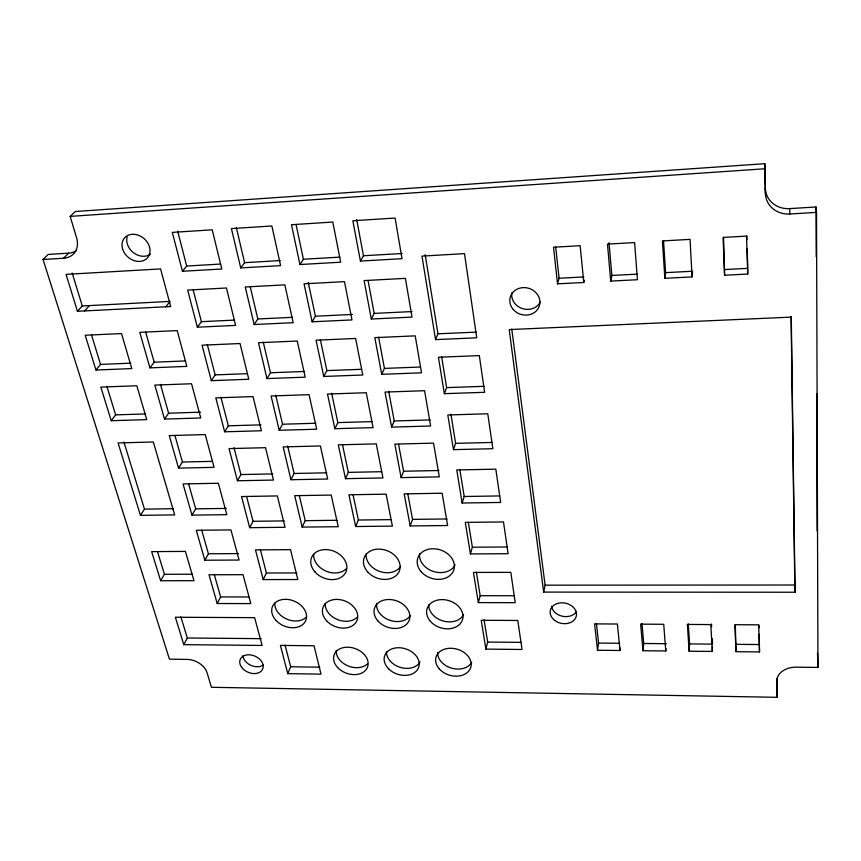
<?xml version="1.0" encoding="UTF-8"?>
<svg xmlns="http://www.w3.org/2000/svg" width="861" height="861" viewBox="0 0 861 861"><rect width="100%" height="100%" fill="white"/><g stroke="black" fill="none" stroke-linecap="round" stroke-linejoin="round"><path stroke-width="1.29" d="M747.714 274.046L746.53 236.097L723.068 237.442L724.596 275.229L747.714 274.046L747.778 269.482M759.187 634.266L759.52 651.938L736.004 651.691L735.337 625.129M712.273 651.454L710.831 624.569L687.379 624.429L689.123 651.207L712.273 651.454L712.477 646.568M724.596 275.229L723.563 237.345M689.123 651.207L689.586 643.91L688.294 623.891M665.757 650.97L663.723 624.29L640.638 624.15L642.963 650.733L665.757 650.97L665.973 648.548M692.072 276.908L690.048 239.358L662.421 240.951L664.853 278.307L692.072 276.908L692.599 271.237M642.963 650.733L643.727 643.49L642.005 623.622M620.006 650.496L617.402 624.021L594.617 623.881L597.502 650.259L620.006 650.496L620.307 648.096M664.853 278.307L665.596 272.657L663.53 240.811M597.502 650.259L598.556 643.081L596.425 623.353M610.707 281.095L607.479 244.115L634.6 242.554L637.431 279.728L610.707 281.095L611.859 275.466L609.018 242.641M543.678 592.099L509.206 329.58L791.281 317.128L795.058 592.239L543.678 592.099L545.121 585.168L511.778 329.117M583.78 282.483L580.163 245.697L553.526 247.236L557.519 283.839L583.78 282.483L584.318 280.245M485.895 649.108L481.213 620.275L517.805 620.469L522.024 649.485L485.895 649.108L487.66 642.069L484.076 619.855M478.329 602.592L473.432 572.436L510.81 572.339L515.222 602.678L478.329 602.592L480.18 595.694L476.391 572.188M557.519 283.839L559.08 278.243L555.7 247.042M470.418 553.935L465.284 522.39L503.491 521.949L508.108 553.709L470.418 553.935L472.366 547.219L468.352 522.336M462.131 503.018L456.76 469.955L495.818 469.159L500.661 502.447L462.131 503.018L464.187 496.496L459.935 470.149M453.456 449.646L447.817 414.97L487.767 413.775L492.847 448.71L453.456 449.646L455.609 443.35L450.906 414.141M410.191 525.931L404.164 493.859L442.113 493.235L447.623 525.522L410.191 525.931L412.559 519.377L407.791 493.827M444.351 393.66L438.421 357.25L479.319 355.615L484.646 392.304L444.351 393.66L446.622 387.611L441.618 356.562M401.118 477.607L394.822 444.104L433.546 443.124L439.314 476.865L401.118 477.607L403.594 471.247L398.568 444.298M435.558 339.6L421.976 256.094L464.499 253.64L476.736 337.824L435.558 339.6L437.948 333.81L425.194 254.705M355.679 526.523L348.92 494.774L386.137 494.16L392.401 526.125L355.679 526.523L358.38 520.033L353.042 494.72M391.626 427.11L385.039 392.078L424.591 390.722L430.618 426.012L391.626 427.11L394.22 420.964L388.688 391.26M287.757 673.646L280.395 645.416L314.05 645.761L320.992 674.141L287.757 673.646L290.663 666.78L285.034 645.04M345.498 478.673L338.298 444.846L376.279 443.889L382.962 477.952L345.498 478.673L348.328 472.377L342.592 445.159M381.703 374.309L374.815 337.63L415.217 335.865L421.524 372.813L381.703 374.309L384.436 368.4L378.603 337.125M302.179 527.104L294.72 495.656L331.227 495.064L338.212 526.717L302.179 527.104L305.214 520.668L299.391 495.871M263.218 579.582L255.469 549.899L290.512 549.652L297.831 579.518L263.218 579.582L266.404 573.006L260.42 549.867M334.864 428.703L327.492 394.047L366.248 392.724L373.093 427.637L334.864 428.703L337.846 422.611L331.646 393.219M290.943 479.728L283.161 446.902L320.4 445.976L327.686 479.017L290.943 479.728L294.128 473.475L287.671 446.02M371.317 319.022L364.095 280.589L405.391 278.372L412.01 317.106L371.317 319.022L374.18 313.393L368.045 280.438M217.198 603.518L208.997 574.771L243.028 574.685L250.831 603.604L217.198 603.518L220.62 596.931L214.271 574.502M249.668 527.675L241.543 496.539L277.36 495.947L285.045 527.287L249.668 527.675L253.026 521.292L246.676 496.732M183.791 644.652L175.375 617.251L254.619 617.66L262.11 645.449L183.791 644.652L187.321 638.001L180.896 616.885M323.758 376.461L316.041 340.203L355.615 338.47L362.782 375.009L323.758 376.461L326.879 370.607L320.357 339.675M279.222 430.274L271.097 395.974L309.077 394.682L316.697 429.219L279.222 430.274L282.548 424.225L275.714 395.145M204.843 560.22L196.286 530.29L230.952 529.924L239.078 560.048L204.843 560.22L208.405 553.784L201.722 530.172M237.432 480.761L229.037 448.603L265.543 447.688L273.475 480.061L237.432 480.761L240.94 474.562L233.977 447.655M360.425 261.077L352.849 220.76L395.081 218.037L402.022 258.687L360.425 261.077L363.45 255.749L356.702 219.544M312.134 321.799L304.051 283.818L344.475 281.644L351.988 319.926L312.134 321.799L315.406 316.213L308.26 282.333M160.641 580.734L151.654 551.632L185.406 551.406L193.983 580.691L160.641 580.734L164.429 574.287L157.477 551.589M191.96 515.126L183.059 483.925L218.371 483.258L226.841 514.674L191.96 515.126L195.684 508.851L188.645 483.99M266.975 378.582L258.472 342.721L297.239 341.031L305.214 377.161L266.975 378.582L270.462 372.77L263.272 342.183M224.656 431.802L215.799 397.868L253.037 396.598L261.41 430.769L224.656 431.802L228.326 425.808L220.933 397.222M178.539 468.126L169.251 435.58L205.241 434.579L214.077 467.351L178.539 468.126L182.435 462.034L175.031 435.849M140.451 515.341L118.086 442.931L153.312 441.994L174.686 514.889L140.451 515.341L144.476 509.12L123.952 442.059M299.951 264.531L291.481 224.71L332.798 222.052L340.665 262.207L299.951 264.531L303.395 259.247L296.119 224.753M254.156 324.532L245.256 286.982L284.851 284.851L293.192 322.692L254.156 324.532L257.816 318.979L250.25 286.778M211.311 380.67L202.055 345.196L240.047 343.528L248.797 379.26L211.311 380.67L215.153 374.89L207.329 344.637M164.537 419.081L154.84 385.093L191.529 383.748L200.764 417.972L164.537 419.081L168.616 413.194L160.458 384.372M197.352 327.202L187.676 290.082L226.454 287.994L235.613 325.404L197.352 327.202L201.388 321.68L193.155 289.845M240.736 267.922L231.415 228.585L271.861 225.98L280.611 265.64L240.736 267.922L244.589 262.67L236.312 227.444M149.922 367.862L186.848 366.388L177.194 330.602L139.773 332.346L149.922 367.862L154.184 362.212L185.632 360.92M111.23 420.717L146.747 419.63L136.824 385.76L100.845 387.095L111.23 420.717L115.622 414.873L145.703 413.926M165.764 306.796L170.047 301.404L82.279 305.956L77.436 311.295L66.039 274.379L160.555 268.912L170.704 306.538L77.436 311.295M182.446 271.269L221.804 269.009L212.204 229.822L172.297 232.384L182.446 271.269L186.686 266.038L220.567 264.058M95.937 370.026L131.787 368.594L121.509 333.562L85.207 335.252L95.937 370.026L100.543 364.407L130.883 363.17M84.647 310.929L89.447 305.59M776.762 679.254L777.139 697.313L211.451 687.293L207.124 672.882A17.242 12.119 24.7 0 0 187.041 659.397L169.445 659.171L43.05 259.495L63.574 258.246L68.622 253.166A21.611 16.962 42.5 0 0 76.285 250.702M43.05 259.495L48.227 254.436L68.622 253.166M63.574 258.246A21.773 17.037 42.3 0 0 76.607 237.884L70.161 216.391L75.262 211.526L764.783 163.687L765.418 193.434A24.495 22.149 -17.4 0 0 789.914 213.991L816.519 212.376L816.034 206.984L789.655 208.61A24.302 21.999 -17.9 0 1 765.354 188.204M70.161 216.391L764.848 168.767L764.783 163.687M244.589 262.67L280.223 260.592M303.395 259.247L339.923 257.116M363.45 255.749L402.087 253.511M559.08 278.243L583.833 276.941M611.859 275.466L637.054 274.153M665.596 272.657L691.308 271.301M724.865 269.547L747.8 268.341L747.187 248.829M201.388 321.68L234.149 320.109M257.816 318.979L292.589 317.311M315.406 316.213L352.353 314.437M374.18 313.393L411.988 311.574M437.948 333.81L476.198 332.131M215.153 374.89L247.085 373.674M270.462 372.77L304.525 371.468M326.879 370.607L361.631 369.283M384.436 368.4L420.028 367.044M446.622 387.611L483.979 386.32M168.616 413.194L200.613 412.182M228.326 425.808L260.937 424.85M282.548 424.225L315.804 423.257M337.846 422.611L371.887 421.621M394.22 420.964L430.285 419.92M455.609 443.35L492.126 442.436M182.435 462.034L212.527 461.345M240.94 474.562L272.786 473.905M294.128 473.475L326.728 472.807M348.328 472.377L381.563 471.699M403.594 471.247L438.916 470.526M464.187 496.496L499.81 495.925M144.476 509.12L173.276 508.711M195.684 508.851L226.357 508.41M253.026 521.292L284.281 520.916M305.214 520.668L337.049 520.281M358.38 520.033L390.969 519.635M412.559 519.377L447.096 518.968M472.366 547.219L507.14 546.972M208.405 553.784L238.519 553.591M266.404 573.006L296.841 572.931M164.429 574.287L192.272 574.212M545.121 585.168L794.8 585.017L795.058 592.239M480.18 595.694L514.221 595.737M220.62 596.931L248.7 596.974M187.321 638.001L261.174 638.658M487.66 642.069L520.905 642.371M598.556 643.081L619.597 643.275M643.727 643.49L666.382 643.694M689.586 643.91L712.585 644.125M736.144 644.34L759.51 644.545M816.519 212.376L817.95 667.436L796.134 667.157A19.642 14.519 2.9 0 0 776.773 681.503L777.139 697.313M290.663 666.78L319.743 667.189M91.514 334.929L100.543 364.407M72.206 273.034L82.279 305.956M106.893 386.352L115.622 414.873M145.606 331.905L154.184 362.212M177.678 231.232L186.686 266.038M817.95 667.436L817.519 653.208M711.509 624.031L711.649 626.7M712.295 638.765L712.51 642.78M789.655 208.61L789.914 213.991M736.004 651.691L734.853 624.709L758.67 624.849L759.52 651.938M746.788 235.817L746.907 239.724M758.907 625.269L758.982 627.841M764.848 168.767L765.418 193.434M776.73 678.995L776.773 681.503M791.087 316.525L794.8 585.017M816.034 206.984L816.206 256.718M816.658 393.811L817.111 530.903M150.492 254.081A15.078 12.205 41 0 1 133.767 252.919A15.078 12.205 41 0 1 127.127 236.84M540.277 302.06A15.078 13.572 16.7 0 1 522.401 308.593A15.078 13.572 16.7 0 1 511.854 292.858M576.526 611.493A13.227 10.278 11.7 0 1 562.47 616.261A13.227 10.278 11.7 0 1 551.567 606.219M263.283 665.133A12.162 8.761 23.2 0 1 250.745 665.273A12.162 8.761 23.2 0 1 242.92 655.759M400.699 566.312A18.662 14.551 20.4 0 1 379.475 571.37A18.662 14.551 20.4 0 1 366.14 553.924M306.538 616.96A17.941 13.389 23 0 1 286.702 619.081A17.941 13.389 23 0 1 274.788 603.206M367.507 663.885A17.672 13.055 20 0 1 347.65 665.757A17.672 13.055 20 0 1 336.264 650.378M471.71 662.389A18.006 13.507 16.2 0 1 451.67 668.179A18.006 13.507 16.2 0 1 437.646 652.66M420.071 661.948A17.833 13.281 18.2 0 1 400.365 667.393A17.833 13.281 18.2 0 1 386.492 651.852M346.434 568.604A18.511 14.271 22.5 0 1 325.77 571.026A18.511 14.271 22.5 0 1 313.727 554.333M357.186 617.219A18.081 13.647 21.2 0 1 336.931 619.35A18.081 13.647 21.2 0 1 325.221 603.335M410.342 615.561A18.232 13.905 19.2 0 1 389.549 620.211A18.232 13.905 19.2 0 1 376.569 603.475M463.584 614.754A18.415 14.153 17 0 1 443.135 620.985A18.415 14.153 17 0 1 428.746 604.842M455.092 564.988A18.834 14.831 18 0 1 433.449 571.467A18.834 14.831 18 0 1 419.555 553.601M122.51 248.625A15.186 12.258 40.8 0 0 145.983 259.226A15.186 12.258 40.8 0 0 139.579 235.72A15.186 12.258 40.8 0 0 122.51 248.625M554.882 620.544A13.313 10.31 11.8 0 0 576.332 616.045A13.313 10.31 11.8 0 0 558.735 603.12A13.313 10.31 11.8 0 0 554.882 620.544M512.618 308.722A15.197 13.636 16.7 0 0 538.599 307.764A15.197 13.636 16.7 0 0 523.359 287.606A15.197 13.636 16.7 0 0 512.618 308.722M241.618 667.297A12.237 8.782 23.2 0 0 261.959 670.321A12.237 8.782 23.2 0 0 250.852 654.952A12.237 8.782 23.2 0 0 241.618 667.297M326.577 620.77A18.199 13.679 21.1 0 0 356.712 621.082A18.199 13.679 21.1 0 0 336.909 599.407A18.199 13.679 21.1 0 0 326.577 620.77M367.604 571.833A18.791 14.594 20.3 0 0 398.944 571.898A18.791 14.594 20.3 0 0 378.829 549.114A18.791 14.594 20.3 0 0 367.604 571.833M315.094 572.081A18.63 14.314 22.5 0 0 345.853 572.145A18.63 14.314 22.5 0 0 325.512 549.576A18.63 14.314 22.5 0 0 315.094 572.081M276.058 620.49A18.059 13.421 22.9 0 0 305.644 620.792A18.059 13.421 22.9 0 0 285.637 599.31A18.059 13.421 22.9 0 0 276.058 620.49M337.609 667.501A17.79 13.087 20 0 0 367.12 668.05A17.79 13.087 20 0 0 347.844 647.203A17.79 13.087 20 0 0 337.609 667.501M439.293 668.911A18.124 13.55 16.2 0 0 469.869 669.471A18.124 13.55 16.2 0 0 451.024 648.258A18.124 13.55 16.2 0 0 439.293 668.911M421.126 571.672A18.964 14.874 18 0 0 453.047 571.747A18.964 14.874 18 0 0 433.18 548.748A18.964 14.874 18 0 0 421.126 571.672M388.806 669.029A17.941 13.313 18.2 0 0 418.435 667.921A17.941 13.313 18.2 0 0 397.771 647.741A17.941 13.313 18.2 0 0 388.806 669.029M378.022 621.061A18.361 13.937 19.2 0 0 408.695 621.384A18.361 13.937 19.2 0 0 389.118 599.504A18.361 13.937 19.2 0 0 378.022 621.061M430.414 621.351A18.533 14.185 17 0 0 461.647 621.685A18.533 14.185 17 0 0 442.296 599.6A18.533 14.185 17 0 0 430.414 621.351"/></g></svg>
